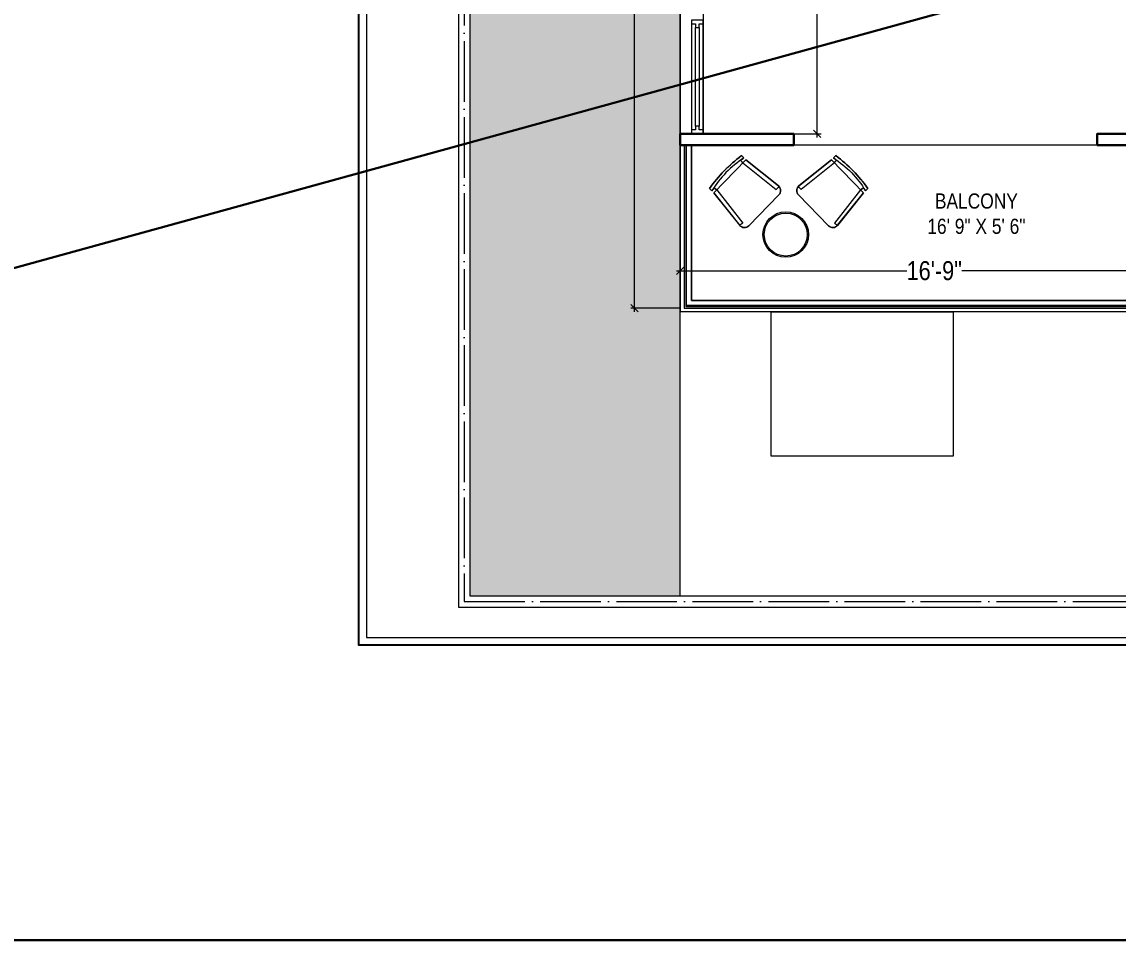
# Model space of a CAD drawing. Header units: millimetres. Extents: x 56222 to 120458, y -162468 to -121287.
# Drawn here: x 114544.4 to 114978.2, y -158693.4 to -158330.1 of the extents above; entities that cross this region are included whole.
import ezdxf

# ---------------------------------------------------------------- set-up
doc = ezdxf.new("R2010")
doc.units = ezdxf.units.MM
doc.header["$MEASUREMENT"] = 0
doc.header["$PDMODE"] = 35
doc.linetypes.add('ACAD_ISO04W100', pattern=[30, 24, -3, 0, -3])
doc.layers.get('Defpoints').update_dxf_attribs({"color": 220})
for name, color, linetype, lineweight in [('FIRST FLOOR', 7, 'Continuous', 9), ('FIRST FLOOR  ( PLINE )', 5, 'Continuous', 30), ('FIRST FLOOR ( DIM )', 250, 'Continuous', 9), ('FIRST FLOOR ( DW_RAIL )', 7, 'Continuous', 9), ('FIRST FLOOR ( TEXT )', 7, 'Continuous', 9), ('FURNITURE', 59, 'Continuous', 9), ('GROUND FLOOR', 7, 'Continuous', 9), ('SECOND FLOOR  ( PLINE )', 251, 'Continuous', 30), ('X_GARDEN ( HATCH )', 251, 'Continuous', 9), ('X_SHEET', 7, 'Continuous', 9)]:
    doc.layers.add(name, color=color, linetype=linetype, lineweight=lineweight)
doc.styles.add('Cn_BT_7½', font='swissc.ttf', dxfattribs={"height": 7.5})
doc.styles.add('KATHA', font='swissc.ttf')
doc.dimstyles.new('Cn_BT_7½', dxfattribs={"dimtxt": 9, "dimasz": 3, "dimexe": 1.5, "dimexo": 0, "dimgap": 0.09, "dimtad": 0, "dimdec": 3, "dimzin": 3, "dimdsep": 46, "dimlunit": 4, "dimtxsty": 'Cn_BT_7½', "dimblk": 'ARCHTICK', "dimcen": 0.09, "dimdle": 1.5, "dimclrd": 251, "dimclre": 251, "dimclrt": 14, "dimadec": 0, "dimazin": 0, "dimtfac": 0.75, "dimtdec": 3, "dimtofl": 0, "dimtmove": 0, "dimatfit": 3, "dimfxl": 0, "dimtolj": 1, "dimtzin": 0, "dimlwd": 15, "dimlwe": 15, "dimarcsym": 0})

# ---------------------------------------------------------------- blocks, each defined once
blk = doc.blocks.new('_ArchTick')
at = {"color": 0, "linetype": 'ByBlock', "const_width": 0.15}
blk.add_lwpolyline([(-0.5, -0.5), (0.5, 0.5)], dxfattribs=at)
blk = doc.blocks.new('*D301')
at = {"layer": 'Defpoints', "color": 0, "transparency": 16777216}
for p in [(114804.94, -158428.59), (114804.94, -158435.88), (115005.94, -158435.88)]:
    blk.add_point(p, dxfattribs=at)
at = {"layer": 'FIRST FLOOR ( DIM )', "color": 251, "lineweight": 15, "transparency": 16777216}
for p, q in [((114803.44, -158428.59), (114894.58, -158428.59)), ((114804.94, -158435.88), (114804.94, -158427.09)), ((115007.44, -158428.59), (114916.3, -158428.59)), ((115005.94, -158435.88), (115005.94, -158427.09))]:
    blk.add_line(p, q, dxfattribs=at)
at = {"layer": 'FIRST FLOOR ( DIM )', "color": 251, "lineweight": 15, "transparency": 16777216, "xscale": 3, "yscale": 3, "zscale": 3, "rotation": 180}
blk.add_blockref('_ArchTick', (114804.94, -158428.59), dxfattribs=at)
at = {"layer": 'FIRST FLOOR ( DIM )', "color": 251, "lineweight": 15, "transparency": 16777216, "xscale": 3, "yscale": 3, "zscale": 3}
blk.add_blockref('_ArchTick', (115005.94, -158428.59), dxfattribs=at)
at = {"layer": 'FIRST FLOOR ( DIM )', "color": 14, "transparency": 16777216, "insert": (114905.44, -158428.59), "char_height": 7.5, "attachment_point": 5, "style": 'Cn_BT_7½'}
blk.add_mtext('\\A1;16\'-9"', dxfattribs=at)
blk = doc.blocks.new('*D296')
at = {"layer": 'Defpoints', "color": 0, "transparency": 16777216}
for p in [(114849.94, -158212.38), (114849.94, -158374.38), (114859.13, -158374.38)]:
    blk.add_point(p, dxfattribs=at)
at = {"layer": 'FIRST FLOOR ( DIM )', "color": 251, "lineweight": 15, "transparency": 16777216}
for p, q in [((114859.13, -158210.88), (114859.13, -158282.52)), ((114849.94, -158212.38), (114860.63, -158212.38)), ((114859.13, -158375.88), (114859.13, -158304.24)), ((114849.94, -158374.38), (114860.63, -158374.38))]:
    blk.add_line(p, q, dxfattribs=at)
at = {"layer": 'FIRST FLOOR ( DIM )', "color": 251, "lineweight": 15, "transparency": 16777216, "xscale": 3, "yscale": 3, "zscale": 3}
for p, rotation in [((114859.13, -158212.38), 90), ((114859.13, -158374.38), 270)]:
    blk.add_blockref('_ArchTick', p, dxfattribs=dict(at, rotation=rotation))
at = {"layer": 'FIRST FLOOR ( DIM )', "color": 14, "transparency": 16777216, "insert": (114859.13, -158293.38), "char_height": 7.5, "attachment_point": 5, "rotation": 90, "style": 'Cn_BT_7½'}
blk.add_mtext('\\A1;13\'-6"', dxfattribs=at)
blk = doc.blocks.new('*D294')
at = {"layer": 'Defpoints', "color": 0, "transparency": 16777216}
for p in [(114804.94, -158128.38), (114786.82, -158443.38), (114804.94, -158443.38)]:
    blk.add_point(p, dxfattribs=at)
at = {"layer": 'FIRST FLOOR ( DIM )', "color": 251, "lineweight": 15, "transparency": 16777216}
for p, q in [((114804.94, -158128.38), (114785.32, -158128.38)), ((114786.82, -158126.88), (114786.82, -158274.89)), ((114786.82, -158444.88), (114786.82, -158296.88)), ((114804.94, -158443.38), (114785.32, -158443.38))]:
    blk.add_line(p, q, dxfattribs=at)
at = {"layer": 'FIRST FLOOR ( DIM )', "color": 251, "lineweight": 15, "transparency": 16777216, "xscale": 3, "yscale": 3, "zscale": 3}
for p, rotation in [((114786.82, -158128.38), 90), ((114786.82, -158443.38), 270)]:
    blk.add_blockref('_ArchTick', p, dxfattribs=dict(at, rotation=rotation))
at = {"layer": 'FIRST FLOOR ( DIM )', "color": 14, "transparency": 16777216, "insert": (114786.82, -158285.88), "char_height": 7.5, "attachment_point": 5, "rotation": 90, "style": 'Cn_BT_7½'}
blk.add_mtext('\\A1;26\'-3"', dxfattribs=at)
blk = doc.blocks.new('diz arm chairs')
at = {"layer": 'FURNITURE'}
for points in [[(-370, 900, -0.07147), (390, 900), (390, 844, 0.112083), (-370, 844)], [(-370, 798), (390, 798), (458, 110, -0.443152), (358, 0), (-358, 0, -0.451971), (-457, 113)]]:
    blk.add_lwpolyline(points, format="xyb", close=True, dxfattribs=at)
for points in [[(-370, 798), (-299, 798), (-394, 101), (-457, 113)], [(390, 798), (320, 798), (389, 96), (458, 94)]]:
    blk.add_lwpolyline(points, close=True, dxfattribs=at)
for points in [[(-299, 798), (-310, 856)], [(320, 798), (331, 856)]]:
    blk.add_lwpolyline(points, dxfattribs=at)

msp = doc.modelspace()

# ---------------------------------------------------------------- hatches: boundary and pattern name
at = {"layer": 'X_GARDEN ( HATCH )'}
h = msp.add_hatch(dxfattribs=at)
h.set_pattern_fill('GRASS', color=104, scale=5, style=0)
h.set_pattern_definition([(90, (13594.9812, 893.4752), (-3.535533905, 3.535533905), [0.9375, -6.13356781]), (45, (13594.981, 893.475), (-3.5355339, 3.5355339), [0.9375, -4.0625]), (135, (13594.981, 893.475), (-3.5355339, -3.5355339), [0.9375, -4.0625])])
h.paths.add_polyline_path([(114804.93568, -158099.13434), (114721.68568, -158099.13434), (114721.68568, -158557.13434), (114804.93568, -158557.13434)])

# ---------------------------------------------------------------- linework, layer by layer
at = {"layer": 'Defpoints'}
msp.add_lwpolyline([(115364.97113, -158576.66741), (114677.70766, -158576.66741), (114677.70766, -158041.7346), (115364.97113, -158041.7346)], close=True, dxfattribs=at)
at = {"layer": 'FIRST FLOOR'}
for p, q in [((114804.93568, -158128.38434), (114804.93568, -158444.88434)), ((114813.93568, -158212.38434), (114813.93568, -158374.38434)), ((114849.93568, -158374.38434), (114804.93568, -158374.38434)), ((114849.93568, -158374.38434), (114849.93568, -158378.88434)), ((115005.93568, -158374.38434), (114969.93568, -158374.38434)), ((114969.93568, -158374.38434), (114969.93568, -158378.88434)), ((115005.93568, -158378.88434), (114804.93568, -158378.88434)), ((114809.43568, -158378.88434), (114809.43568, -158440.38434)), ((115005.93568, -158440.38434), (114809.43568, -158440.38434)), ((115217.43568, -158444.88434), (114804.93568, -158444.88434))]:
    msp.add_line(p, q, dxfattribs=at)
at = {"layer": 'FIRST FLOOR', "color": 5}
msp.add_lwpolyline([(114912.93568, -158501.88434), (114840.93568, -158501.88434), (114840.93568, -158444.88434), (114912.93568, -158444.88434)], close=True, dxfattribs=at)
at = {"layer": 'FIRST FLOOR  ( PLINE )'}
for points in [[(115010.43568, -158330.88434), (115005.93568, -158330.88434), (115005.93568, -158374.38434), (114969.93568, -158374.38434), (114969.93568, -158378.88434), (115005.93568, -158378.88434), (115005.93568, -158444.88434), (115010.43568, -158444.88434)], [(114849.93568, -158374.38434), (114804.93568, -158374.38434), (114804.93568, -158378.88434), (114849.93568, -158378.88434)]]:
    msp.add_lwpolyline(points, close=True, dxfattribs=at)
at = {"layer": 'FIRST FLOOR ( DW_RAIL )'}
for points in [[(114809.43568, -158329.38434), (114809.43568, -158330.88434), (114810.93568, -158330.88434), (114810.93568, -158332.38434), (114812.43568, -158332.38434), (114812.43568, -158371.38434), (114810.93568, -158371.38434), (114810.93568, -158372.88434), (114809.43568, -158372.88434), (114809.43568, -158374.38434), (114813.93568, -158374.38434), (114813.93568, -158372.88434), (114812.43568, -158372.88434), (114812.43568, -158371.38434), (114810.93568, -158371.38434), (114810.93568, -158332.38434), (114812.43568, -158332.38434), (114812.43568, -158330.88434), (114813.93568, -158330.88434), (114813.93568, -158329.38434), (114809.43568, -158329.38434), (114809.43568, -158374.38434), (114813.93568, -158374.38434), (114813.93568, -158329.38434)], [(114806.43568, -158378.88434), (114809.43568, -158378.88434), (114809.43568, -158440.38434), (115005.93568, -158440.38434), (115005.93568, -158442.38434), (114807.43568, -158442.38434), (114807.43568, -158378.88434), (114807.13568, -158378.88434), (114807.13568, -158442.68434), (115005.93568, -158442.68434), (115005.93568, -158440.38434), (114809.43568, -158440.38434), (114809.43568, -158378.88434), (114806.43568, -158378.88434), (114806.43568, -158443.38434), (115005.93568, -158443.38434), (115005.93568, -158440.38434), (114809.43568, -158440.38434), (114809.43568, -158378.88434)]]:
    msp.add_lwpolyline(points, close=True, dxfattribs=at)
at = {"layer": 'FURNITURE'}
for points in [[(114830.87636, -158384.73406), (114829.70459, -158385.93737), (114828.89164, -158384.77604, -0.008823724), (114830.08999, -158383.96831), (114829.12909, -158383.0326, 0.071469557), (114816.4802, -158396.02199), (114817.44109, -158396.9577, -0.008823724), (114818.21672, -158395.73833), (114819.39923, -158396.52015), (114818.22746, -158397.72345), (114828.47544, -158410.61866, 0.451970662), (114832.05222, -158410.79874), (114843.97419, -158398.55585, 0.443152283), (114843.75458, -158395.02808)], [(114830.87636, -158384.73406), (114829.70459, -158385.93737), (114828.89164, -158384.77604, -0.008823724), (114830.08999, -158383.96831), (114829.12909, -158383.0326, 0.071469557), (114816.4802, -158396.02199), (114817.44109, -158396.9577, -0.008823724), (114818.21672, -158395.73833), (114819.39923, -158396.52015), (114818.22746, -158397.72345), (114828.47544, -158410.61866, 0.451970662), (114832.05222, -158410.79874), (114843.97419, -158398.55585, 0.443152283), (114843.75458, -158395.02808)], [(114864.79468, -158384.73406), (114865.96644, -158385.93737), (114866.77939, -158384.77604, 0.008823724), (114865.58105, -158383.96831), (114866.54194, -158383.0326, -0.071469557), (114879.19084, -158396.02199), (114878.22994, -158396.9577, 0.008823724), (114877.45431, -158395.73833), (114876.27181, -158396.52015), (114877.44357, -158397.72345), (114867.19559, -158410.61866, -0.451970662), (114863.61881, -158410.79874), (114851.69685, -158398.55585, -0.443152283), (114851.91646, -158395.02808)], [(114864.79468, -158384.73406), (114865.96644, -158385.93737), (114866.77939, -158384.77604, 0.008823724), (114865.58105, -158383.96831), (114866.54194, -158383.0326, -0.071469557), (114879.19084, -158396.02199), (114878.22994, -158396.9577, 0.008823724), (114877.45431, -158395.73833), (114876.27181, -158396.52015), (114877.44357, -158397.72345), (114867.19559, -158410.61866, -0.451970662), (114863.61881, -158410.79874), (114851.69685, -158398.55585, -0.443152283), (114851.91646, -158395.02808)]]:
    msp.add_lwpolyline(points, format="xyb", close=True, dxfattribs=at)
for radius in [9, 8.5]:
    msp.add_circle((114846.66621, -158414.26048), radius, dxfattribs=at)
at = {"layer": 'GROUND FLOOR'}
for p, q in [((114717.18568, -158094.63434), (114717.18568, -158561.63434)), ((114717.18568, -158094.63434), (114717.18568, -158561.63434)), ((114721.68568, -158099.13434), (114721.68568, -158557.13434)), ((114721.68568, -158557.13434), (115212.93568, -158557.13434)), ((114717.18568, -158561.63434), (115217.43568, -158561.63434))]:
    msp.add_line(p, q, dxfattribs=at)
at = {"layer": 'GROUND FLOOR', "color": 1, "linetype": 'ACAD_ISO04W100'}
for p, q in [((114719.43568, -158096.88434), (114719.43568, -158559.38434)), ((114719.43568, -158559.38434), (115212.93568, -158559.38434))]:
    msp.add_line(p, q, dxfattribs=at)
at = {"layer": 'SECOND FLOOR  ( PLINE )'}
msp.add_line((113576.41025, -158693.39293), (116516.02946, -157883.44022), dxfattribs=at)
at = {"layer": 'X_GARDEN ( HATCH )'}
msp.add_lwpolyline([(114804.93568, -158099.13434), (114721.68568, -158099.13434), (114721.68568, -158557.13434), (114804.93568, -158557.13434)], close=True, dxfattribs=at)
at = {"layer": 'X_SHEET', "color": 5, "lineweight": 30}
msp.add_lwpolyline([(113576.41025, -157883.44022), (116516.02946, -157883.44022), (116516.02946, -158693.39293), (113576.41025, -158693.39293)], close=True, dxfattribs=at)
at = {"layer": 'X_SHEET'}
for points in [[(115364.97108, -158576.66741), (114677.7076, -158576.66741), (114677.7076, -158041.7346), (115364.97108, -158041.7346)], [(114680.7076, -158573.66741), (115264.99792, -158573.66741), (115264.99792, -158044.7346), (114680.7076, -158044.7346)]]:
    msp.add_lwpolyline(points, close=True, dxfattribs=at)

# ---------------------------------------------------------------- block references
at = {"layer": 'FURNITURE', "extrusion": (0, 0, -1)}
for p, xscale, yscale, zscale, rotation in [((-114838.0132, -158404.6773), -0.0238560558861895, 0.02385605603922158, -0.0238560558861895, 314.239114168695), ((-114857.65783, -158404.6773), 0.02385605584558067, 0.02385605584558067, -0.02385605586301535, 45.76088593146181)]:
    msp.add_blockref('diz arm chairs', p, dxfattribs=dict(at, xscale=xscale, yscale=yscale, zscale=zscale, rotation=rotation))

# ---------------------------------------------------------------- texts
at = {"layer": 'FIRST FLOOR ( TEXT )', "insert": (114922.1122, -158406.0357), "char_height": 6, "attachment_point": 5, "style": 'KATHA'}
msp.add_mtext('BALCONY\\P16\' 9" X 5\' 6"', dxfattribs=at)

# ---------------------------------------------------------------- dimensions: what is measured, and where the dimension line sits
at = {"layer": 'FIRST FLOOR ( DIM )'}
for base, p1, p2, picture, middle in [((114786.82489, -158443.38434), (114804.93568, -158128.38434), (114804.93568, -158443.38434), '*D294', (114786.82489, -158285.88434)), ((114859.13221, -158374.38434), (114849.93568, -158212.38434), (114849.93568, -158374.38434), '*D296', (114859.13221, -158293.38434))]:
    dim = msp.add_linear_dim(base=base, p1=p1, p2=p2, angle=90, dimstyle='Cn_BT_7½', dxfattribs=at)
    dim.commit()
    dim.dimension.update_dxf_attribs({"geometry": picture, "text_midpoint": middle})
dim = msp.add_linear_dim(base=(114804.93568, -158428.58633), p1=(115005.93568, -158435.88434), p2=(114804.93568, -158435.88434), dimstyle='Cn_BT_7½', dxfattribs=at)
dim.commit()
dim.dimension.update_dxf_attribs({"geometry": '*D301', "text_midpoint": (114905.43568, -158428.58633)})

doc.saveas('drawing.dxf')
